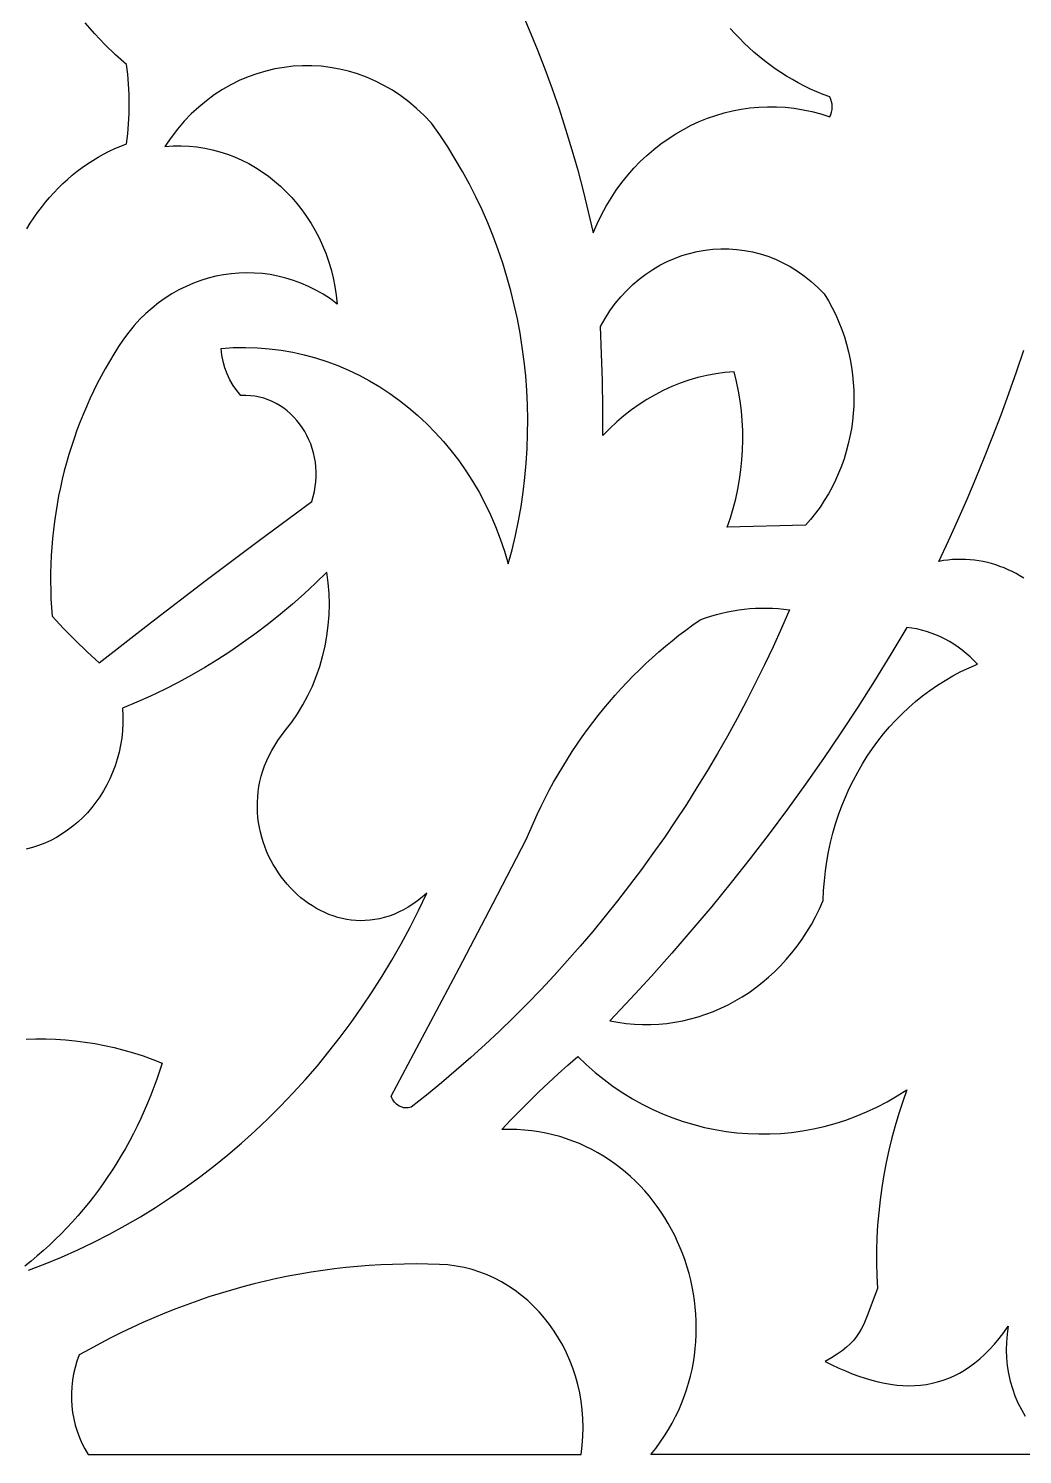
# Model space of a CAD drawing. Extents: x -3069 to -2029, y 258 to 1298.
# Drawn here: x -2641.9 to -2594, y 1132.7 to 1201.3 of the extents above; entities that cross this region are included whole.
import ezdxf

# ---------------------------------------------------------------- set-up
doc = ezdxf.new("R2010")
doc.units = 0
doc.layers.add('LAYER_1', color=18, linetype='CONTINUOUS')

msp = doc.modelspace()

# ---------------------------------------------------------------- linework, layer by layer
at = {"layer": 'LAYER_1'}
for points in [[(-2618.177, 1202.212), (-2617.776, 1201.28), (-2617.392, 1200.34), (-2617.025, 1199.39), (-2616.675, 1198.432), (-2616.341, 1197.466), (-2616.025, 1196.491), (-2615.726, 1195.509), (-2615.445, 1194.519), (-2615.182, 1193.522), (-2614.936, 1192.518), (-2614.708, 1191.508), (-2614.516, 1191.948), (-2614.307, 1192.374), (-2614.082, 1192.785), (-2613.842, 1193.182), (-2613.587, 1193.563), (-2613.318, 1193.93), (-2613.036, 1194.28), (-2612.74, 1194.615), (-2612.432, 1194.933), (-2612.112, 1195.235), (-2611.781, 1195.52), (-2611.439, 1195.788), (-2611.088, 1196.038), (-2610.727, 1196.271), (-2610.357, 1196.486), (-2609.98, 1196.682), (-2609.594, 1196.86), (-2609.202, 1197.019), (-2608.803, 1197.158), (-2608.399, 1197.278), (-2607.989, 1197.378), (-2607.575, 1197.459), (-2607.158, 1197.518), (-2606.736, 1197.557), (-2606.312, 1197.576), (-2605.886, 1197.572), (-2605.459, 1197.548), (-2605.03, 1197.501), (-2604.601, 1197.432), (-2604.173, 1197.341), (-2603.745, 1197.227), (-2603.319, 1197.09), (-2603.265, 1197.202), (-2603.227, 1197.32), (-2603.203, 1197.442), (-2603.196, 1197.566), (-2603.203, 1197.69), (-2603.227, 1197.812), (-2603.265, 1197.93), (-2603.319, 1198.043), (-2603.632, 1198.161), (-2603.94, 1198.288), (-2604.242, 1198.423), (-2604.539, 1198.567), (-2604.831, 1198.718), (-2605.117, 1198.878), (-2605.398, 1199.045), (-2605.673, 1199.22), (-2605.942, 1199.402), (-2606.206, 1199.591), (-2606.465, 1199.787), (-2606.717, 1199.99), (-2606.964, 1200.2), (-2607.204, 1200.416), (-2607.439, 1200.639), (-2607.668, 1200.868), (-2607.89, 1201.103), (-2608.107, 1201.344)], [(-2641.95, 1191.704), (-2641.786, 1191.971), (-2641.615, 1192.232), (-2641.436, 1192.486), (-2641.25, 1192.735), (-2641.057, 1192.977), (-2640.858, 1193.211), (-2640.652, 1193.439), (-2640.439, 1193.66), (-2640.22, 1193.874), (-2639.994, 1194.08), (-2639.763, 1194.278), (-2639.526, 1194.468), (-2639.282, 1194.651), (-2639.034, 1194.825), (-2638.78, 1194.99), (-2638.52, 1195.147), (-2638.255, 1195.295), (-2637.986, 1195.435), (-2637.711, 1195.565), (-2637.432, 1195.685), (-2637.148, 1195.797), (-2637.094, 1196.271), (-2637.055, 1196.748), (-2637.032, 1197.225), (-2637.025, 1197.703), (-2637.032, 1198.18), (-2637.055, 1198.657), (-2637.094, 1199.134), (-2637.148, 1199.609), (-2637.678, 1200.079), (-2638.189, 1200.569), (-2638.678, 1201.077), (-2639.148, 1201.603)], [(-2593.988, 1174.897), (-2594.17, 1175.01), (-2594.356, 1175.115), (-2594.546, 1175.213), (-2594.738, 1175.304), (-2594.933, 1175.388), (-2595.13, 1175.464), (-2595.33, 1175.533), (-2595.532, 1175.594), (-2595.736, 1175.647), (-2595.942, 1175.693), (-2596.15, 1175.73), (-2596.359, 1175.76), (-2596.569, 1175.782), (-2596.781, 1175.795), (-2596.993, 1175.801), (-2597.206, 1175.798), (-2597.42, 1175.787), (-2597.634, 1175.767), (-2597.849, 1175.739), (-2598.063, 1175.702), (-2597.6, 1176.692), (-2597.15, 1177.687), (-2596.711, 1178.689), (-2596.284, 1179.697), (-2595.869, 1180.71), (-2595.467, 1181.73), (-2595.076, 1182.755), (-2594.698, 1183.785), (-2594.332, 1184.82), (-2593.978, 1185.861)], [(-2641.869, 1141.609), (-2641.071, 1141.914), (-2640.281, 1142.239), (-2639.501, 1142.586), (-2638.731, 1142.954), (-2637.971, 1143.342), (-2637.221, 1143.75), (-2636.481, 1144.179), (-2635.753, 1144.627), (-2635.035, 1145.095), (-2634.329, 1145.582), (-2633.635, 1146.087), (-2632.953, 1146.612), (-2632.284, 1147.155), (-2631.627, 1147.715), (-2630.983, 1148.294), (-2630.353, 1148.89), (-2629.736, 1149.503), (-2629.133, 1150.133), (-2628.545, 1150.78), (-2627.971, 1151.444), (-2627.412, 1152.123), (-2626.868, 1152.818), (-2626.339, 1153.529), (-2625.826, 1154.255), (-2625.33, 1154.996), (-2624.849, 1155.751), (-2624.386, 1156.521), (-2623.939, 1157.305), (-2623.51, 1158.103), (-2623.098, 1158.915), (-2622.704, 1159.74), (-2622.926, 1159.547), (-2623.15, 1159.37), (-2623.376, 1159.209), (-2623.603, 1159.065), (-2623.832, 1158.935), (-2624.061, 1158.821), (-2624.29, 1158.722), (-2624.52, 1158.637), (-2624.75, 1158.567), (-2624.98, 1158.511), (-2625.209, 1158.468), (-2625.437, 1158.438), (-2625.665, 1158.422), (-2625.891, 1158.418), (-2626.115, 1158.427), (-2626.337, 1158.448), (-2626.558, 1158.48), (-2626.775, 1158.524), (-2626.991, 1158.579), (-2627.203, 1158.645), (-2627.412, 1158.722), (-2627.617, 1158.808), (-2627.819, 1158.905), (-2628.017, 1159.011), (-2628.21, 1159.127), (-2628.399, 1159.251), (-2628.583, 1159.384), (-2628.762, 1159.526), (-2628.935, 1159.675), (-2629.103, 1159.833), (-2629.265, 1159.997), (-2629.42, 1160.169), (-2629.569, 1160.348), (-2629.712, 1160.533), (-2629.847, 1160.724), (-2629.975, 1160.922), (-2630.096, 1161.124), (-2630.209, 1161.332), (-2630.314, 1161.545), (-2630.41, 1161.763), (-2630.498, 1161.985), (-2630.576, 1162.211), (-2630.646, 1162.44), (-2630.706, 1162.673), (-2630.757, 1162.909), (-2630.797, 1163.148), (-2630.827, 1163.39), (-2630.847, 1163.633), (-2630.856, 1163.878), (-2630.854, 1164.125), (-2630.841, 1164.373), (-2630.816, 1164.622), (-2630.779, 1164.872), (-2630.73, 1165.122), (-2630.668, 1165.372), (-2630.594, 1165.621), (-2630.507, 1165.87), (-2630.407, 1166.118), (-2630.293, 1166.364), (-2630.165, 1166.61), (-2630.024, 1166.853), (-2629.868, 1167.094), (-2629.697, 1167.332), (-2629.512, 1167.568), (-2629.206, 1167.964), (-2628.922, 1168.377), (-2628.662, 1168.805), (-2628.425, 1169.247), (-2628.211, 1169.701), (-2628.021, 1170.166), (-2627.856, 1170.642), (-2627.715, 1171.127), (-2627.6, 1171.62), (-2627.509, 1172.12), (-2627.444, 1172.625), (-2627.405, 1173.134), (-2627.392, 1173.647), (-2627.405, 1174.162), (-2627.445, 1174.677), (-2627.512, 1175.192), (-2628.054, 1174.663), (-2628.606, 1174.148), (-2629.169, 1173.649), (-2629.743, 1173.166), (-2630.326, 1172.698), (-2630.92, 1172.246), (-2631.523, 1171.81), (-2632.135, 1171.39), (-2632.757, 1170.987), (-2633.387, 1170.601), (-2634.026, 1170.231), (-2634.673, 1169.878), (-2635.328, 1169.542), (-2635.991, 1169.224), (-2636.661, 1168.923), (-2637.338, 1168.64), (-2637.323, 1168.275), (-2637.326, 1167.914), (-2637.347, 1167.557), (-2637.385, 1167.207), (-2637.441, 1166.862), (-2637.513, 1166.523), (-2637.601, 1166.192), (-2637.704, 1165.868), (-2637.823, 1165.553), (-2637.956, 1165.246), (-2638.104, 1164.948), (-2638.265, 1164.66), (-2638.439, 1164.382), (-2638.626, 1164.115), (-2638.825, 1163.859), (-2639.035, 1163.615), (-2639.257, 1163.383), (-2639.49, 1163.164), (-2639.733, 1162.959), (-2639.986, 1162.767), (-2640.248, 1162.59), (-2640.519, 1162.428), (-2640.798, 1162.281), (-2641.085, 1162.151), (-2641.379, 1162.037), (-2641.68, 1161.94), (-2641.988, 1161.861)], [(-2641.982, 1152.727), (-2641.51, 1152.739), (-2641.037, 1152.736), (-2640.564, 1152.719), (-2640.092, 1152.687), (-2639.62, 1152.641), (-2639.149, 1152.581), (-2638.678, 1152.506), (-2638.209, 1152.416), (-2637.742, 1152.312), (-2637.277, 1152.193), (-2636.813, 1152.059), (-2636.352, 1151.911), (-2635.894, 1151.749), (-2635.439, 1151.571), (-2635.564, 1151.178), (-2635.697, 1150.789), (-2635.837, 1150.403), (-2635.984, 1150.021), (-2636.138, 1149.644), (-2636.299, 1149.27), (-2636.466, 1148.9), (-2636.641, 1148.535), (-2636.822, 1148.174), (-2637.01, 1147.818), (-2637.205, 1147.466), (-2637.406, 1147.119), (-2637.613, 1146.776), (-2637.827, 1146.439), (-2638.047, 1146.106), (-2638.274, 1145.779), (-2638.506, 1145.457), (-2638.745, 1145.14), (-2638.989, 1144.829), (-2639.239, 1144.523), (-2639.496, 1144.223), (-2639.758, 1143.929), (-2640.025, 1143.641), (-2640.298, 1143.358), (-2640.577, 1143.082), (-2640.861, 1142.812), (-2641.151, 1142.548), (-2641.446, 1142.291), (-2641.746, 1142.04), (-2642.051, 1141.795)], [(-2592.984, 1132.741), (-2611.921, 1132.741), (-2611.69, 1133.033), (-2611.473, 1133.331), (-2611.269, 1133.633), (-2611.078, 1133.939), (-2610.901, 1134.249), (-2610.737, 1134.563), (-2610.586, 1134.88), (-2610.448, 1135.2), (-2610.322, 1135.523), (-2610.209, 1135.848), (-2610.109, 1136.175), (-2610.02, 1136.504), (-2609.944, 1136.834), (-2609.881, 1137.166), (-2609.829, 1137.498), (-2609.788, 1137.831), (-2609.76, 1138.164), (-2609.743, 1138.497), (-2609.737, 1138.83), (-2609.743, 1139.162), (-2609.759, 1139.493), (-2609.787, 1139.822), (-2609.825, 1140.15), (-2609.875, 1140.476), (-2609.934, 1140.8), (-2610.005, 1141.121), (-2610.085, 1141.439), (-2610.176, 1141.754), (-2610.277, 1142.066), (-2610.388, 1142.374), (-2610.508, 1142.678), (-2610.638, 1142.977), (-2610.778, 1143.271), (-2610.927, 1143.561), (-2611.085, 1143.845), (-2611.253, 1144.124), (-2611.429, 1144.396), (-2611.614, 1144.663), (-2611.808, 1144.923), (-2612.011, 1145.175), (-2612.222, 1145.421), (-2612.441, 1145.659), (-2612.669, 1145.89), (-2612.904, 1146.112), (-2613.148, 1146.326), (-2613.399, 1146.531), (-2613.658, 1146.727), (-2613.924, 1146.913), (-2614.198, 1147.09), (-2614.479, 1147.257), (-2614.767, 1147.414), (-2615.062, 1147.56), (-2615.364, 1147.696), (-2615.673, 1147.82), (-2615.988, 1147.932), (-2616.309, 1148.033), (-2616.637, 1148.122), (-2616.971, 1148.198), (-2617.312, 1148.261), (-2617.658, 1148.311), (-2618.01, 1148.348), (-2618.367, 1148.372), (-2618.73, 1148.381), (-2619.098, 1148.376), (-2618.66, 1148.836), (-2618.216, 1149.289), (-2617.767, 1149.737), (-2617.313, 1150.179), (-2616.853, 1150.615), (-2616.388, 1151.045), (-2615.918, 1151.468), (-2615.443, 1151.886), (-2615.033, 1151.494), (-2614.612, 1151.123), (-2614.178, 1150.774), (-2613.733, 1150.447), (-2613.278, 1150.141), (-2612.814, 1149.856), (-2612.34, 1149.594), (-2611.858, 1149.353), (-2611.368, 1149.134), (-2610.872, 1148.937), (-2610.369, 1148.761), (-2609.861, 1148.608), (-2609.347, 1148.478), (-2608.83, 1148.369), (-2608.309, 1148.282), (-2607.786, 1148.218), (-2607.26, 1148.177), (-2606.733, 1148.158), (-2606.206, 1148.161), (-2605.678, 1148.187), (-2605.152, 1148.236), (-2604.626, 1148.307), (-2604.103, 1148.402), (-2603.582, 1148.519), (-2603.065, 1148.659), (-2602.552, 1148.823), (-2602.044, 1149.009), (-2601.542, 1149.219), (-2601.046, 1149.452), (-2600.557, 1149.708), (-2600.075, 1149.987), (-2599.602, 1150.29), (-2599.808, 1149.717), (-2599.998, 1149.139), (-2600.173, 1148.557), (-2600.333, 1147.97), (-2600.477, 1147.379), (-2600.605, 1146.784), (-2600.718, 1146.187), (-2600.815, 1145.586), (-2600.897, 1144.983), (-2600.963, 1144.378), (-2601.013, 1143.77), (-2601.047, 1143.162), (-2601.065, 1142.552), (-2601.067, 1141.941), (-2601.054, 1141.33), (-2601.024, 1140.718), (-2601.27, 1140.053), (-2601.478, 1139.492), (-2601.578, 1139.244), (-2601.679, 1139.015), (-2601.784, 1138.802), (-2601.899, 1138.603), (-2602.025, 1138.416), (-2602.167, 1138.237), (-2602.328, 1138.065), (-2602.512, 1137.897), (-2602.722, 1137.731), (-2602.961, 1137.564), (-2603.235, 1137.395), (-2603.545, 1137.219), (-2603.214, 1137.053), (-2602.886, 1136.899), (-2602.562, 1136.757), (-2602.241, 1136.627), (-2601.924, 1136.51), (-2601.611, 1136.405), (-2601.3, 1136.314), (-2600.994, 1136.235), (-2600.691, 1136.17), (-2600.392, 1136.119), (-2600.096, 1136.082), (-2599.803, 1136.059), (-2599.515, 1136.05), (-2599.23, 1136.056), (-2598.948, 1136.077), (-2598.671, 1136.113), (-2598.396, 1136.164), (-2598.126, 1136.23), (-2597.859, 1136.312), (-2597.596, 1136.41), (-2597.336, 1136.524), (-2597.08, 1136.655), (-2596.828, 1136.802), (-2596.58, 1136.966), (-2596.335, 1137.147), (-2596.094, 1137.345), (-2595.857, 1137.561), (-2595.624, 1137.794), (-2595.394, 1138.046), (-2595.168, 1138.315), (-2594.946, 1138.603), (-2594.728, 1138.91), (-2594.786, 1138.527), (-2594.819, 1138.144), (-2594.828, 1137.763), (-2594.814, 1137.384), (-2594.777, 1137.009), (-2594.717, 1136.639), (-2594.636, 1136.275), (-2594.533, 1135.918), (-2594.408, 1135.569), (-2594.263, 1135.229), (-2594.098, 1134.899), (-2593.912, 1134.58)]]:
    msp.add_lwpolyline(points, dxfattribs=at)
for points in [[(-2628.242, 1178.58), (-2628.169, 1178.82), (-2628.111, 1179.059), (-2628.069, 1179.299), (-2628.04, 1179.537), (-2628.026, 1179.775), (-2628.026, 1180.01), (-2628.038, 1180.243), (-2628.064, 1180.473), (-2628.103, 1180.699), (-2628.154, 1180.921), (-2628.216, 1181.139), (-2628.291, 1181.351), (-2628.376, 1181.558), (-2628.472, 1181.758), (-2628.579, 1181.952), (-2628.696, 1182.139), (-2628.823, 1182.317), (-2628.959, 1182.487), (-2629.104, 1182.648), (-2629.257, 1182.8), (-2629.42, 1182.941), (-2629.59, 1183.072), (-2629.767, 1183.192), (-2629.952, 1183.3), (-2630.144, 1183.396), (-2630.342, 1183.48), (-2630.546, 1183.55), (-2630.756, 1183.606), (-2630.972, 1183.648), (-2631.192, 1183.674), (-2631.418, 1183.686), (-2631.647, 1183.681), (-2631.846, 1183.916), (-2632.023, 1184.169), (-2632.179, 1184.437), (-2632.311, 1184.718), (-2632.42, 1185.012), (-2632.505, 1185.316), (-2632.564, 1185.628), (-2632.598, 1185.946), (-2632.014, 1185.985), (-2631.432, 1185.995), (-2630.856, 1185.977), (-2630.283, 1185.933), (-2629.717, 1185.861), (-2629.156, 1185.763), (-2628.602, 1185.64), (-2628.056, 1185.491), (-2627.517, 1185.318), (-2626.987, 1185.12), (-2626.466, 1184.899), (-2625.956, 1184.654), (-2625.455, 1184.386), (-2624.966, 1184.095), (-2624.488, 1183.783), (-2624.023, 1183.45), (-2623.571, 1183.095), (-2623.133, 1182.72), (-2622.708, 1182.324), (-2622.299, 1181.909), (-2621.906, 1181.476), (-2621.528, 1181.023), (-2621.167, 1180.552), (-2620.824, 1180.064), (-2620.499, 1179.558), (-2620.193, 1179.036), (-2619.906, 1178.498), (-2619.639, 1177.943), (-2619.392, 1177.374), (-2619.167, 1176.789), (-2618.964, 1176.191), (-2618.783, 1175.578), (-2618.6, 1176.264), (-2618.437, 1176.954), (-2618.294, 1177.647), (-2618.171, 1178.342), (-2618.067, 1179.039), (-2617.984, 1179.737), (-2617.92, 1180.436), (-2617.876, 1181.136), (-2617.852, 1181.835), (-2617.847, 1182.534), (-2617.861, 1183.232), (-2617.894, 1183.928), (-2617.947, 1184.622), (-2618.019, 1185.314), (-2618.11, 1186.002), (-2618.22, 1186.688), (-2618.349, 1187.369), (-2618.496, 1188.046), (-2618.662, 1188.717), (-2618.847, 1189.384), (-2619.05, 1190.044), (-2619.272, 1190.698), (-2619.512, 1191.345), (-2619.77, 1191.985), (-2620.047, 1192.617), (-2620.342, 1193.24), (-2620.654, 1193.855), (-2620.985, 1194.46), (-2621.333, 1195.055), (-2621.699, 1195.641), (-2622.083, 1196.215), (-2622.484, 1196.778), (-2622.834, 1197.149), (-2623.197, 1197.494), (-2623.573, 1197.811), (-2623.96, 1198.101), (-2624.358, 1198.365), (-2624.765, 1198.602), (-2625.18, 1198.812), (-2625.603, 1198.995), (-2626.032, 1199.153), (-2626.467, 1199.283), (-2626.906, 1199.388), (-2627.348, 1199.466), (-2627.793, 1199.519), (-2628.238, 1199.545), (-2628.684, 1199.545), (-2629.129, 1199.519), (-2629.573, 1199.468), (-2630.013, 1199.391), (-2630.45, 1199.289), (-2630.881, 1199.161), (-2631.307, 1199.007), (-2631.725, 1198.829), (-2632.136, 1198.625), (-2632.538, 1198.396), (-2632.929, 1198.141), (-2633.31, 1197.862), (-2633.678, 1197.558), (-2634.034, 1197.23), (-2634.375, 1196.876), (-2634.701, 1196.498), (-2635.01, 1196.096), (-2635.303, 1195.669), (-2634.912, 1195.695), (-2634.524, 1195.699), (-2634.141, 1195.682), (-2633.762, 1195.644), (-2633.387, 1195.586), (-2633.018, 1195.508), (-2632.656, 1195.411), (-2632.299, 1195.295), (-2631.95, 1195.161), (-2631.608, 1195.009), (-2631.274, 1194.839), (-2630.948, 1194.653), (-2630.632, 1194.45), (-2630.325, 1194.231), (-2630.028, 1193.996), (-2629.741, 1193.747), (-2629.466, 1193.483), (-2629.202, 1193.204), (-2628.95, 1192.912), (-2628.711, 1192.607), (-2628.485, 1192.289), (-2628.273, 1191.958), (-2628.074, 1191.616), (-2627.891, 1191.263), (-2627.722, 1190.898), (-2627.569, 1190.524), (-2627.433, 1190.139), (-2627.313, 1189.745), (-2627.21, 1189.341), (-2627.125, 1188.93), (-2627.058, 1188.51), (-2627.01, 1188.083), (-2627.346, 1188.327), (-2627.69, 1188.55), (-2628.04, 1188.75), (-2628.396, 1188.928), (-2628.758, 1189.085), (-2629.123, 1189.22), (-2629.492, 1189.333), (-2629.864, 1189.426), (-2630.238, 1189.497), (-2630.613, 1189.547), (-2630.989, 1189.576), (-2631.365, 1189.585), (-2631.741, 1189.573), (-2632.114, 1189.541), (-2632.486, 1189.488), (-2632.855, 1189.416), (-2633.22, 1189.324), (-2633.58, 1189.212), (-2633.935, 1189.081), (-2634.285, 1188.93), (-2634.628, 1188.76), (-2634.964, 1188.572), (-2635.291, 1188.364), (-2635.61, 1188.137), (-2635.92, 1187.892), (-2636.219, 1187.629), (-2636.507, 1187.348), (-2636.784, 1187.048), (-2637.048, 1186.731), (-2637.299, 1186.396), (-2637.536, 1186.043), (-2637.759, 1185.673), (-2637.97, 1185.324), (-2638.174, 1184.971), (-2638.371, 1184.614), (-2638.56, 1184.253), (-2638.742, 1183.887), (-2638.917, 1183.519), (-2639.084, 1183.146), (-2639.243, 1182.77), (-2639.395, 1182.39), (-2639.54, 1182.008), (-2639.677, 1181.622), (-2639.806, 1181.234), (-2639.927, 1180.842), (-2640.041, 1180.448), (-2640.147, 1180.052), (-2640.245, 1179.653), (-2640.336, 1179.252), (-2640.418, 1178.849), (-2640.493, 1178.444), (-2640.56, 1178.037), (-2640.619, 1177.628), (-2640.67, 1177.218), (-2640.713, 1176.806), (-2640.748, 1176.394), (-2640.774, 1175.98), (-2640.793, 1175.565), (-2640.804, 1175.15), (-2640.806, 1174.733), (-2640.8, 1174.317), (-2640.786, 1173.899), (-2640.764, 1173.482), (-2640.733, 1173.064), (-2640.188, 1172.478), (-2639.627, 1171.91), (-2639.051, 1171.36), (-2638.461, 1170.829), (-2635.927, 1172.8), (-2633.379, 1174.749), (-2630.817, 1176.676)], [(-2614.228, 1181.76), (-2614.235, 1183.071), (-2614.258, 1184.381), (-2614.297, 1185.692), (-2614.352, 1187.001), (-2614.13, 1187.39), (-2613.892, 1187.757), (-2613.638, 1188.105), (-2613.368, 1188.431), (-2613.085, 1188.737), (-2612.789, 1189.021), (-2612.48, 1189.284), (-2612.161, 1189.526), (-2611.831, 1189.746), (-2611.492, 1189.945), (-2611.144, 1190.122), (-2610.789, 1190.277), (-2610.428, 1190.41), (-2610.061, 1190.52), (-2609.69, 1190.609), (-2609.315, 1190.675), (-2608.937, 1190.718), (-2608.557, 1190.739), (-2608.177, 1190.737), (-2607.796, 1190.712), (-2607.417, 1190.664), (-2607.04, 1190.592), (-2606.665, 1190.497), (-2606.295, 1190.379), (-2605.929, 1190.236), (-2605.569, 1190.07), (-2605.216, 1189.881), (-2604.87, 1189.666), (-2604.533, 1189.428), (-2604.205, 1189.166), (-2603.888, 1188.879), (-2603.582, 1188.567), (-2603.384, 1188.239), (-2603.2, 1187.905), (-2603.031, 1187.564), (-2602.878, 1187.218), (-2602.739, 1186.866), (-2602.616, 1186.51), (-2602.507, 1186.15), (-2602.413, 1185.787), (-2602.334, 1185.421), (-2602.269, 1185.052), (-2602.22, 1184.681), (-2602.184, 1184.31), (-2602.164, 1183.937), (-2602.158, 1183.564), (-2602.167, 1183.192), (-2602.19, 1182.82), (-2602.227, 1182.45), (-2602.279, 1182.082), (-2602.345, 1181.716), (-2602.426, 1181.354), (-2602.521, 1180.995), (-2602.63, 1180.64), (-2602.753, 1180.29), (-2602.89, 1179.945), (-2603.041, 1179.606), (-2603.207, 1179.273), (-2603.386, 1178.947), (-2603.579, 1178.628), (-2603.786, 1178.317), (-2604.007, 1178.015), (-2604.242, 1177.722), (-2604.491, 1177.439), (-2608.254, 1177.351), (-2608.099, 1177.8), (-2607.962, 1178.254), (-2607.842, 1178.713), (-2607.741, 1179.176), (-2607.657, 1179.642), (-2607.591, 1180.111), (-2607.542, 1180.583), (-2607.512, 1181.056), (-2607.499, 1181.53), (-2607.505, 1182.004), (-2607.528, 1182.478), (-2607.569, 1182.951), (-2607.629, 1183.423), (-2607.706, 1183.893), (-2607.801, 1184.359), (-2607.915, 1184.823), (-2608.358, 1184.786), (-2608.798, 1184.726), (-2609.234, 1184.645), (-2609.664, 1184.543), (-2610.09, 1184.42), (-2610.509, 1184.276), (-2610.921, 1184.111), (-2611.326, 1183.926), (-2611.723, 1183.722), (-2612.112, 1183.498), (-2612.491, 1183.255), (-2612.861, 1182.992), (-2613.22, 1182.711), (-2613.568, 1182.412), (-2613.904, 1182.095)], [(-2609.556, 1172.887), (-2609.296, 1172.981), (-2609.033, 1173.067), (-2608.769, 1173.144), (-2608.504, 1173.214), (-2608.236, 1173.274), (-2607.968, 1173.326), (-2607.698, 1173.37), (-2607.428, 1173.405), (-2607.156, 1173.432), (-2606.884, 1173.45), (-2606.612, 1173.459), (-2606.339, 1173.46), (-2606.066, 1173.452), (-2605.793, 1173.436), (-2605.52, 1173.411), (-2605.248, 1173.377), (-2605.638, 1172.484), (-2606.041, 1171.599), (-2606.457, 1170.722), (-2606.885, 1169.853), (-2607.325, 1168.993), (-2607.777, 1168.141), (-2608.242, 1167.298), (-2608.718, 1166.463), (-2609.206, 1165.638), (-2609.706, 1164.821), (-2610.218, 1164.014), (-2610.741, 1163.216), (-2611.276, 1162.428), (-2611.822, 1161.649), (-2612.379, 1160.88), (-2612.947, 1160.121), (-2613.526, 1159.372), (-2614.116, 1158.633), (-2614.716, 1157.905), (-2615.328, 1157.187), (-2615.949, 1156.48), (-2616.582, 1155.784), (-2617.224, 1155.098), (-2617.877, 1154.424), (-2618.539, 1153.761), (-2619.212, 1153.109), (-2619.895, 1152.469), (-2620.587, 1151.841), (-2621.289, 1151.224), (-2622, 1150.62), (-2622.721, 1150.027), (-2623.452, 1149.447), (-2623.527, 1149.426), (-2623.602, 1149.414), (-2623.677, 1149.409), (-2623.751, 1149.413), (-2623.824, 1149.424), (-2623.896, 1149.442), (-2624.032, 1149.5), (-2624.156, 1149.585), (-2624.264, 1149.695), (-2624.353, 1149.827), (-2624.389, 1149.9), (-2624.419, 1149.979), (-2622.776, 1153.053), (-2621.147, 1156.135), (-2619.529, 1159.225), (-2617.924, 1162.322), (-2617.755, 1162.729), (-2617.579, 1163.131), (-2617.396, 1163.53), (-2617.207, 1163.924), (-2617.012, 1164.314), (-2616.81, 1164.699), (-2616.602, 1165.08), (-2616.387, 1165.456), (-2616.167, 1165.828), (-2615.94, 1166.195), (-2615.708, 1166.557), (-2615.469, 1166.914), (-2615.225, 1167.266), (-2614.975, 1167.613), (-2614.719, 1167.955), (-2614.457, 1168.291), (-2614.19, 1168.622), (-2613.917, 1168.948), (-2613.639, 1169.268), (-2613.355, 1169.583), (-2613.066, 1169.892), (-2612.772, 1170.195), (-2612.473, 1170.492), (-2612.168, 1170.783), (-2611.859, 1171.068), (-2611.544, 1171.347), (-2611.225, 1171.62), (-2610.9, 1171.886), (-2610.571, 1172.146), (-2610.237, 1172.399), (-2609.899, 1172.646)], [(-2613.906, 1153.605), (-2613.51, 1153.531), (-2613.114, 1153.477), (-2612.719, 1153.441), (-2612.326, 1153.423), (-2611.934, 1153.424), (-2611.544, 1153.443), (-2611.157, 1153.479), (-2610.773, 1153.532), (-2610.393, 1153.603), (-2610.017, 1153.691), (-2609.644, 1153.795), (-2609.277, 1153.916), (-2608.915, 1154.053), (-2608.559, 1154.206), (-2608.209, 1154.374), (-2607.865, 1154.558), (-2607.529, 1154.757), (-2607.2, 1154.971), (-2606.879, 1155.199), (-2606.567, 1155.442), (-2606.263, 1155.699), (-2605.968, 1155.971), (-2605.684, 1156.255), (-2605.409, 1156.553), (-2605.145, 1156.865), (-2604.892, 1157.189), (-2604.651, 1157.526), (-2604.421, 1157.875), (-2604.204, 1158.236), (-2604, 1158.609), (-2603.809, 1158.994), (-2603.631, 1159.391), (-2603.612, 1159.868), (-2603.577, 1160.341), (-2603.525, 1160.81), (-2603.458, 1161.274), (-2603.375, 1161.733), (-2603.277, 1162.187), (-2603.164, 1162.634), (-2603.036, 1163.076), (-2602.893, 1163.511), (-2602.736, 1163.938), (-2602.566, 1164.358), (-2602.381, 1164.771), (-2602.183, 1165.175), (-2601.972, 1165.57), (-2601.748, 1165.957), (-2601.511, 1166.334), (-2601.262, 1166.701), (-2601, 1167.058), (-2600.727, 1167.404), (-2600.442, 1167.739), (-2600.145, 1168.063), (-2599.837, 1168.375), (-2599.519, 1168.675), (-2599.19, 1168.962), (-2598.85, 1169.236), (-2598.5, 1169.497), (-2598.141, 1169.744), (-2597.772, 1169.977), (-2597.393, 1170.195), (-2597.006, 1170.399), (-2596.609, 1170.587), (-2596.204, 1170.759), (-2596.38, 1170.941), (-2596.562, 1171.115), (-2596.75, 1171.28), (-2596.943, 1171.435), (-2597.142, 1171.581), (-2597.346, 1171.718), (-2597.556, 1171.845), (-2597.769, 1171.962), (-2597.987, 1172.069), (-2598.209, 1172.167), (-2598.435, 1172.253), (-2598.664, 1172.33), (-2598.896, 1172.396), (-2599.131, 1172.451), (-2599.368, 1172.495), (-2599.608, 1172.529), (-2600.378, 1171.238), (-2601.164, 1169.961), (-2601.968, 1168.698), (-2602.788, 1167.448), (-2603.626, 1166.213), (-2604.48, 1164.991), (-2605.351, 1163.784), (-2606.238, 1162.592), (-2607.141, 1161.415), (-2608.06, 1160.252), (-2608.996, 1159.105), (-2609.947, 1157.973), (-2610.914, 1156.857), (-2611.896, 1155.757), (-2612.893, 1154.673)], [(-2615.278, 1132.741), (-2615.224, 1133.176), (-2615.192, 1133.609), (-2615.182, 1134.039), (-2615.193, 1134.464), (-2615.225, 1134.885), (-2615.277, 1135.3), (-2615.349, 1135.709), (-2615.44, 1136.111), (-2615.55, 1136.506), (-2615.678, 1136.892), (-2615.823, 1137.269), (-2615.986, 1137.637), (-2616.166, 1137.994), (-2616.362, 1138.34), (-2616.574, 1138.675), (-2616.801, 1138.997), (-2617.042, 1139.305), (-2617.298, 1139.6), (-2617.568, 1139.881), (-2617.851, 1140.146), (-2618.146, 1140.395), (-2618.454, 1140.628), (-2618.774, 1140.843), (-2619.105, 1141.04), (-2619.446, 1141.218), (-2619.798, 1141.377), (-2620.16, 1141.516), (-2620.53, 1141.634), (-2620.91, 1141.73), (-2621.298, 1141.805), (-2621.693, 1141.856), (-2622.096, 1141.884), (-2622.66, 1141.9), (-2623.224, 1141.905), (-2623.788, 1141.901), (-2624.351, 1141.887), (-2624.913, 1141.863), (-2625.474, 1141.829), (-2626.035, 1141.784), (-2626.594, 1141.73), (-2627.152, 1141.666), (-2627.709, 1141.592), (-2628.265, 1141.509), (-2628.819, 1141.415), (-2629.371, 1141.312), (-2629.922, 1141.199), (-2630.471, 1141.076), (-2631.018, 1140.944), (-2631.563, 1140.802), (-2632.106, 1140.65), (-2632.647, 1140.489), (-2633.186, 1140.318), (-2633.722, 1140.137), (-2634.255, 1139.947), (-2634.786, 1139.747), (-2635.314, 1139.538), (-2635.839, 1139.32), (-2636.361, 1139.092), (-2636.88, 1138.854), (-2637.396, 1138.607), (-2637.909, 1138.351), (-2638.418, 1138.086), (-2638.924, 1137.811), (-2639.426, 1137.527), (-2639.535, 1137.229), (-2639.626, 1136.926), (-2639.698, 1136.619), (-2639.751, 1136.31), (-2639.786, 1135.999), (-2639.803, 1135.688), (-2639.802, 1135.376), (-2639.783, 1135.066), (-2639.746, 1134.757), (-2639.691, 1134.452), (-2639.619, 1134.151), (-2639.529, 1133.855), (-2639.422, 1133.565), (-2639.298, 1133.282), (-2639.156, 1133.007), (-2638.998, 1132.741)]]:
    msp.add_lwpolyline(points, close=True, dxfattribs=at)

doc.saveas('drawing.dxf')
